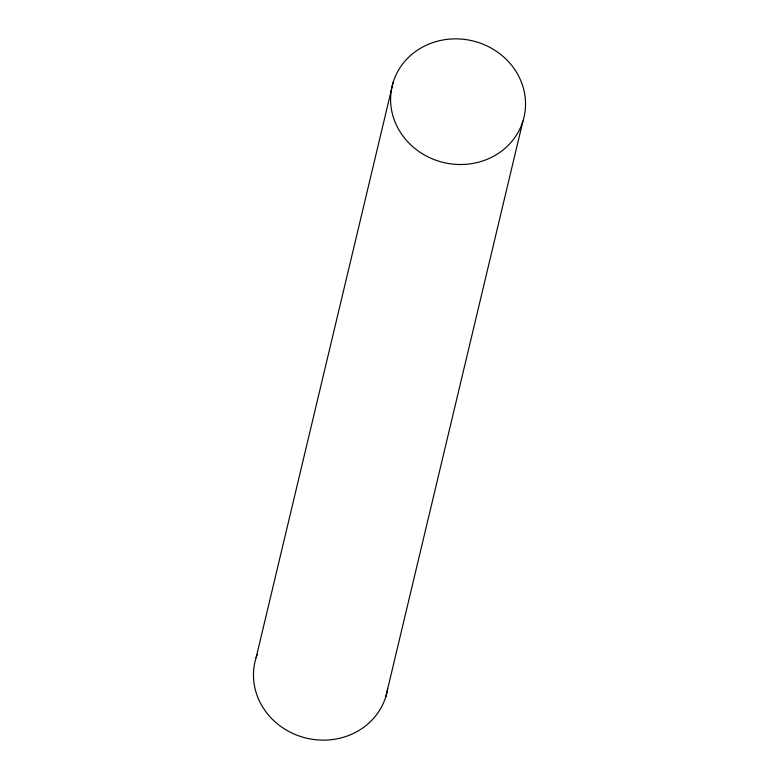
<?xml version="1.0" encoding="UTF-8"?>
<svg xmlns="http://www.w3.org/2000/svg" width="779" height="779" viewBox="0 0 779 779"><rect width="100%" height="100%" fill="white"/><g stroke="black" fill="none" stroke-linecap="round" stroke-linejoin="round"><path stroke-width="1.17" d="M256.077 657.827L393.21 82.204M385.79 696.796L522.923 121.173A67.744 62.534 13.4 0 0 441.751 40.216A67.744 62.534 13.4 0 0 409.53 143.667A67.744 62.534 13.4 0 0 522.923 121.173M387.66 688.84A67.744 62.534 13.4 0 1 304.784 737.732A67.744 62.534 13.4 0 1 257.216 654.526"/></g></svg>
